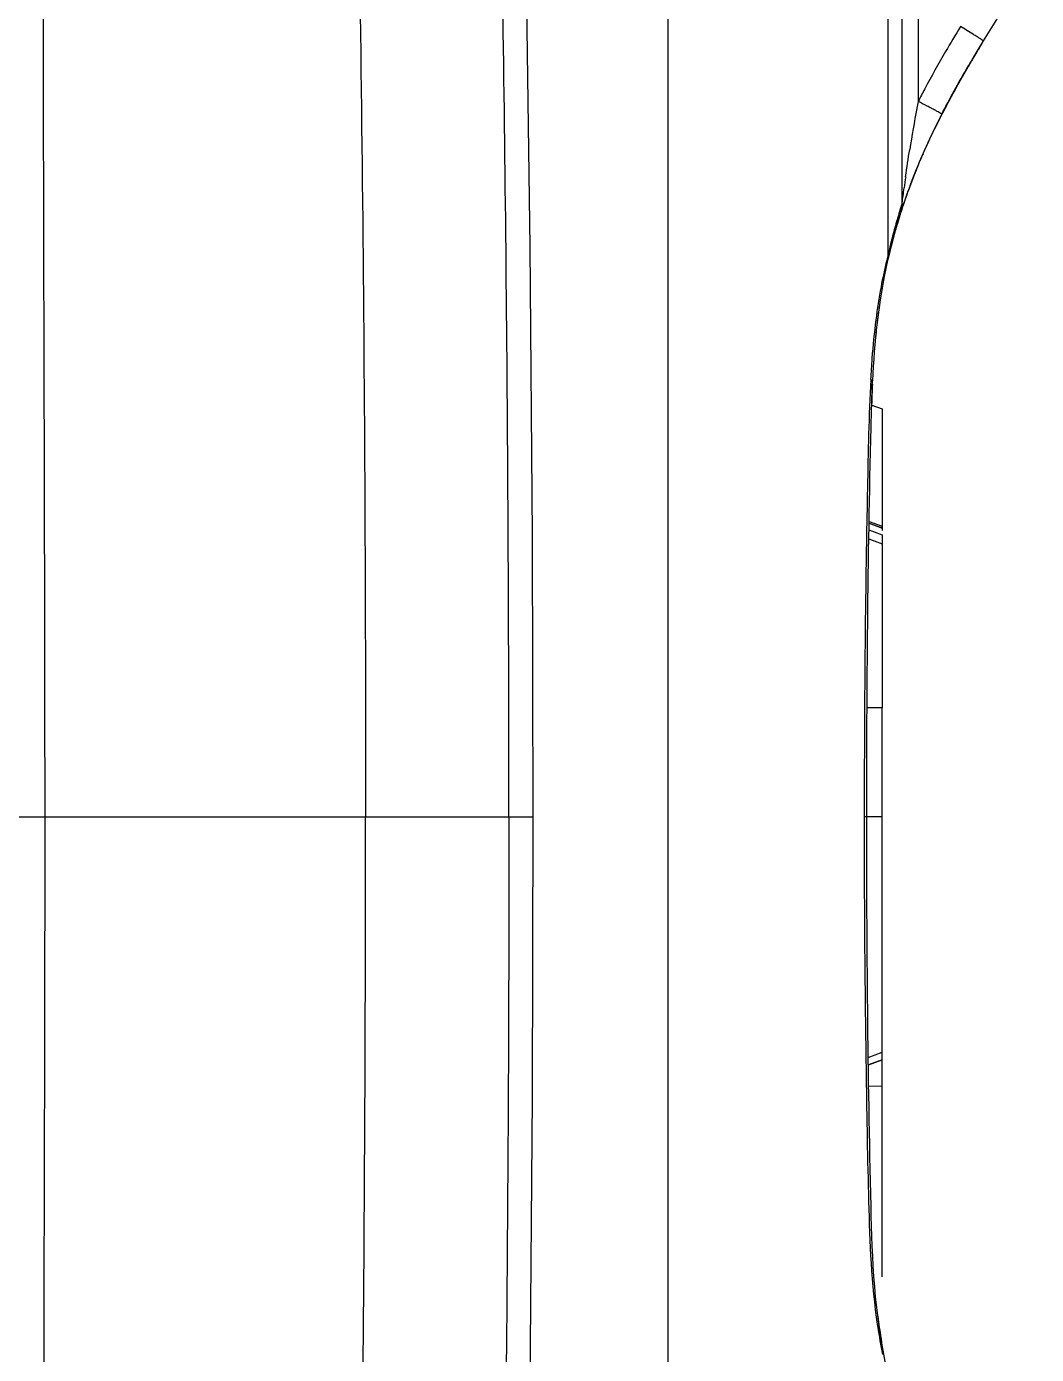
# Model space of a CAD drawing. Header units: millimetres. Extents: x -73584 to -37571, y -61249 to -50748.
# Drawn here: x -48252.13 to -48233.91, y -55120.41 to -55096.45 of the extents above; entities that cross this region are included whole.
import ezdxf

# ---------------------------------------------------------------- set-up
doc = ezdxf.new("R2010")
doc.units = ezdxf.units.MM
doc.header["$LTSCALE"] = 200
doc.layers.add('DIM', color=3, linetype='Continuous')
doc.layers.add('SOLID_1', color=7, linetype='Continuous')

# ---------------------------------------------------------------- blocks, each defined once
blk = doc.blocks.new('5569')
at = {"color": 7, "linetype": 'Continuous'}
for p, q in [((-46005.675, -54923.191), (-46005.675, -54836.403)), ((-46005.387, -54836.403), (-46005.387, -54921.357)), ((-46005.93, -54924.119), (-46005.93, -54836.443)), ((-46009.902, -54839.229), (-46009.902, -55029.304)), ((-46004.214, -54920.266), (-46004.256, -54920.335)), ((-46004.349, -54920.49), (-46004.386, -54920.554)), ((-46004.3, -54920.409), (-46004.349, -54920.49)), ((-46004.647, -54921.004), (-46004.704, -54921.108)), ((-46004.623, -54920.961), (-46004.647, -54921.004)), ((-46004.768, -54921.225), (-46004.818, -54921.315)), ((-46004.704, -54921.108), (-46004.768, -54921.225)), ((-46004.818, -54921.315), (-46004.831, -54921.34)), ((-46005.622, -54923.123), (-46005.648, -54923.198)), ((-46005.593, -54923.04), (-46005.622, -54923.123)), ((-46005.691, -54923.328), (-46005.696, -54923.344)), ((-46005.669, -54923.261), (-46005.691, -54923.328)), ((-46005.648, -54923.198), (-46005.669, -54923.261)), ((-46006.226, -54926.838), (-46006.037, -54926.907)), ((-46006.037, -54926.907), (-46006.037, -54929.1)), ((-46006.275, -54929.09), (-46006.037, -54929.177)), ((-46006.273, -54928.966), (-46006.037, -54929.052)), ((-46006.273, -54928.971), (-46006.037, -54929.057)), ((-46006.272, -54928.937), (-46006.037, -54929.023)), ((-46006.278, -54929.251), (-46006.037, -54929.339)), ((-46006.037, -54929.177), (-46006.037, -54932.301)), ((-46006.037, -54932.304), (-46006.31, -54932.304)), ((-46006.037, -54938.655), (-46006.037, -54932.304)), ((-46006.037, -54934.266), (-46006.362, -54934.266)), ((-46006.288, -54938.61), (-46006.037, -54938.518)), ((-46006.286, -54938.744), (-46006.037, -54938.653)), ((-46006.037, -54938.655), (-46006.286, -54938.746)), ((-46006.037, -54942.572), (-46006.037, -54938.655)), ((-46006.28, -54939.124), (-46006.037, -54939.13))]:
    blk.add_line(p, q, dxfattribs=at)
for points in [[(-46004.96, -54921.585), (-46004.985, -54921.635), (-46005.017, -54921.698), (-46005.048, -54921.76), (-46005.078, -54921.821), (-46005.108, -54921.882), (-46005.137, -54921.942), (-46005.165, -54922.002), (-46005.193, -54922.061), (-46005.219, -54922.119), (-46005.246, -54922.177), (-46005.271, -54922.234), (-46005.296, -54922.29), (-46005.32, -54922.346), (-46005.344, -54922.401), (-46005.367, -54922.455), (-46005.389, -54922.508), (-46005.411, -54922.561), (-46005.432, -54922.613), (-46005.453, -54922.665), (-46005.473, -54922.715), (-46005.492, -54922.765), (-46005.51, -54922.814), (-46005.528, -54922.861)], [(-46005.528, -54922.861), (-46005.562, -54922.953), (-46005.578, -54922.997), (-46005.593, -54923.04)]]:
    blk.add_lwpolyline(points, dxfattribs=at)
for centre, radius, start, end in [((-45940.803, -54958.862), 74.233, 147.2766, 148.6727), ((-45980.992, -54934.405), 27.673, 148.6456, 149.7341), ((-45979.822, -54935.115), 28.556, 148.6677, 149.1908), ((-45978.94, -54935.65), 29.588, 148.672, 148.8771), ((-45987.447, -54930.65), 20.205, 149.7029, 151.8953), ((-45982.581, -54933.47), 25.344, 149.1901, 149.7768), ((-45982.417, -54933.567), 25.535, 149.1915, 149.7024), ((-45982.261, -54933.66), 25.716, 149.2109, 149.6145), ((-45982.082, -54933.766), 25.924, 149.2595, 149.4886), ((-45981.34, -54934.206), 26.787, 149.032, 149.4066), ((-45981.52, -54934.1), 26.578, 149.1487, 149.3633), ((-45981.411, -54934.165), 26.705, 149.1598, 149.3076), ((-45981.068, -54934.369), 27.104, 149.0699, 149.2598), ((-45980.309, -54934.823), 27.988, 148.8265, 149.2109), ((-45980.788, -54934.536), 27.43, 149.0094, 149.2103), ((-45980.303, -54934.827), 27.995, 148.8764, 149.1587), ((-45980.634, -54934.628), 27.609, 149.0114, 149.1491), ((-45980.231, -54934.87), 28.08, 148.9395, 149.0702), ((-45979.766, -54935.15), 28.621, 148.8286, 149.0095), ((-45979.502, -54935.309), 28.93, 148.8012, 148.9394), ((-45985.022, -54932.049), 22.519, 149.8451, 150.3387), ((-45984.505, -54932.347), 23.116, 149.8657, 150.037), ((-45984.299, -54932.467), 23.355, 149.7606, 150.034), ((-45983.679, -54932.827), 24.071, 149.6163, 149.8652), ((-45983.788, -54932.764), 23.945, 149.6742, 149.8612), ((-45983.828, -54932.741), 23.899, 149.7066, 149.8485), ((-45983.221, -54933.095), 24.602, 149.5, 149.7606), ((-45983.012, -54933.218), 24.844, 149.4889, 149.6742), ((-45982.374, -54933.594), 25.585, 149.3637, 149.511), ((-45982.221, -54933.684), 25.763, 149.3074, 149.5005), ((-45987.359, -54930.722), 19.832, 150.4489, 151.2044), ((-45987.327, -54930.741), 19.869, 150.5476, 151.0821), ((-45987.251, -54930.784), 19.956, 150.6223, 150.9535), ((-45987.033, -54930.906), 20.206, 150.614, 150.8103), ((-45987.026, -54930.91), 20.215, 150.6159, 150.8034), ((-45986.558, -54931.174), 20.752, 150.4746, 150.6324), ((-45986.507, -54931.202), 20.81, 150.4507, 150.6234), ((-45986.53, -54931.189), 20.783, 150.4749, 150.6142), ((-45986.222, -54931.364), 21.137, 150.3418, 150.5509), ((-45986.065, -54931.453), 21.318, 150.3196, 150.4749), ((-45986.071, -54931.45), 21.312, 150.3235, 150.4746), ((-45985.712, -54931.654), 21.724, 150.1334, 150.4473), ((-45985.493, -54931.779), 21.976, 150.108, 150.3438), ((-45990.548, -54928.977), 16.681, 151.9477, 152.8186), ((-45988.954, -54929.843), 18.01, 151.0792, 151.8251), ((-45989.079, -54929.776), 17.868, 151.2078, 151.805), ((-45988.884, -54929.882), 18.091, 151.2745, 151.5681), ((-45988.133, -54930.294), 18.948, 150.9537, 151.2743), ((-45980.202, -54926.256), 25.657, 169.2757, 170.9627), ((-45955.471, -54930.898), 50.82, 169.1789, 169.3217), ((-45991.017, -54928.745), 15.673, 152.2288, 152.7575), ((-45990.987, -54928.76), 15.707, 152.2222, 152.7285), ((-45990.156, -54929.198), 16.646, 151.8074, 152.2296), ((-45990.179, -54929.186), 16.621, 151.8301, 152.2299), ((-45990.031, -54929.264), 16.788, 151.6878, 152.2217), ((-45989.443, -54929.58), 17.455, 151.5687, 151.7719), ((-45992.103, -54928.188), 14.453, 152.9707, 153.4379), ((-45992.058, -54928.21), 14.503, 153.1011, 153.242), ((-45991.827, -54928.328), 14.762, 152.889, 153.129), ((-45991.809, -54928.337), 14.783, 152.8913, 153.1008), ((-45991.593, -54928.447), 15.026, 152.7305, 152.9721), ((-45991.537, -54928.476), 15.089, 152.7375, 152.8915), ((-45991.289, -54928.604), 15.368, 152.5744, 152.7397), ((-45991.288, -54928.604), 15.368, 152.5761, 152.7375), ((-45994.427, -54927.066), 11.872, 155.4238, 155.7034), ((-45995.103, -54926.768), 11.133, 156.8063, 157.0224), ((-45994.973, -54926.823), 11.274, 156.3523, 156.8057), ((-45995.352, -54926.664), 10.864, 158.3576, 159.0844), ((-45995.361, -54926.66), 10.853, 157.972, 158.3573), ((-45995.321, -54926.677), 10.897, 157.5894, 157.972), ((-45983.487, -54925.858), 22.348, 171.9171, 172.4429), ((-45995.061, -54926.773), 11.174, 159.7628, 160.1233), ((-45995.214, -54926.716), 11.011, 159.085, 159.764), ((-45995.725, -54926.549), 10.473, 162.1831, 164.1772), ((-45995.266, -54926.551), 10.938, 162.1104, 163.7594), ((-45995.634, -54926.577), 10.569, 162.4996, 162.6613), ((-45995.607, -54926.586), 10.598, 162.34, 162.4996), ((-45995.58, -54926.464), 10.612, 164.1005, 166.6729), ((-45995.834, -54926.517), 10.36, 163.8276, 164.1815), ((-45995.242, -54926.557), 10.963, 163.766, 164.1174), ((-45995.806, -54926.525), 10.389, 163.7021, 163.8277), ((-45995.784, -54926.532), 10.412, 163.4825, 163.7021), ((-45995.76, -54926.539), 10.437, 163.3347, 163.4825), ((-45995.737, -54926.546), 10.462, 163.1463, 163.3347), ((-45995.712, -54926.554), 10.488, 162.9913, 163.1463), ((-45995.687, -54926.561), 10.514, 162.8189, 162.9913), ((-45995.66, -54926.569), 10.541, 162.6613, 162.8189), ((-45995.96, -54926.482), 10.229, 164.1769, 167.2745), ((-45995.945, -54926.487), 10.245, 165.1496, 165.3849), ((-45995.926, -54926.492), 10.264, 164.8356, 165.1496), ((-45995.907, -54926.497), 10.284, 164.6577, 164.8356), ((-45995.878, -54926.505), 10.315, 164.1814, 164.6575), ((-45994.193, -54927.031), 12.092, 166.0697, 166.5628), ((-45995.271, -54926.536), 10.929, 166.6821, 167.2286), ((-45995.987, -54926.476), 10.201, 166.3915, 166.7228), ((-45995.985, -54926.476), 10.204, 166.1818, 166.3915), ((-45995.979, -54926.478), 10.209, 165.8895, 166.1818), ((-45995.971, -54926.48), 10.219, 165.6576, 165.8895), ((-45995.959, -54926.483), 10.23, 165.3849, 165.6576), ((-45996.352, -54926.521), 9.874, 166.5301, 169.4048), ((-45995.982, -54926.477), 10.207, 166.9419, 167.2813), ((-45995.987, -54926.476), 10.202, 166.7228, 166.9419), ((-45995.542, -54926.668), 10.697, 169.4264, 172.647), ((-45994.846, -54926.664), 11.358, 171.7464, 172.9474), ((-45993.312, -54926.953), 12.945, 172.6587, 175.7598), ((-45994.398, -54926.721), 11.81, 172.9424, 173.2954), ((-45993.521, -54926.82), 12.693, 173.3133, 175.006), ((-45993.176, -54926.965), 13.082, 175.7513, 177.413), ((-45977.186, -54927.701), 29.054, 177.5565, 178.2981), ((-45994.852, -54941.87), 11.352, 187.1404, 188.1856), ((-45995.288, -54941.932), 10.912, 188.1869, 189.1749), ((-45995.512, -54941.968), 10.685, 189.1771, 189.6087)]:
    blk.add_arc(centre, radius, start, end, dxfattribs=at)
for points, knots in [([(-46004.326, -54920.19), (-46004.348, -54920.176), (-46004.447, -54920.114), (-46004.546, -54920.053), (-46004.623, -54920.006)], [0, 0, 0, 0, 0.220224, 1, 1, 1, 1]), ([(-46004.214, -54920.266), (-46004.212, -54920.263), (-46004.229, -54920.257), (-46004.243, -54920.242), (-46004.283, -54920.219), (-46004.31, -54920.2), (-46004.326, -54920.19)], [0, 0, 0, 0, 0.065286, 0.255881, 0.568646, 1, 1, 1, 1]), ([(-46004.96, -54921.585), (-46004.958, -54921.582), (-46004.977, -54921.577), (-46004.992, -54921.563), (-46005.035, -54921.542), (-46005.087, -54921.513), (-46005.153, -54921.478), (-46005.254, -54921.425), (-46005.334, -54921.384), (-46005.387, -54921.357)], [0, 0, 0, 0, 0.018956, 0.074488, 0.165626, 0.291301, 0.448596, 0.627228, 1, 1, 1, 1]), ([(-46004.96, -54921.585), (-46005.218, -54922.089), (-46005.466, -54922.666), (-46005.652, -54923.208), (-46005.696, -54923.344)], [0, 0, 0, 0, 0.743555, 1, 1, 1, 1]), ([(-46005.675, -54923.191), (-46005.671, -54923.148), (-46005.657, -54923.057), (-46005.647, -54922.966), (-46005.641, -54922.919)], [0, 0, 0, 0, 0.476626, 1, 1, 1, 1]), ([(-46006.244, -54926.375), (-46006.277, -54927.031), (-46006.304, -54928.345), (-46006.339, -54930.316), (-46006.357, -54932.291), (-46006.36, -54933.608), (-46006.36, -54934.266)], [0, 0, 0, 0, 0.249354, 0.499456, 0.749722, 1, 1, 1, 1]), ([(-46006.315, -54934.266), (-46006.315, -54931.947), (-46006.293, -54929.359), (-46006.223, -54926.68), (-46006.21, -54926.398)], [0, 0, 0, 0, 0.895992, 1, 1, 1, 1]), ([(-46006.245, -54926.375), (-46006.236, -54926.378), (-46006.223, -54926.382), (-46006.21, -54926.393), (-46006.21, -54926.398)], [0, 0, 0, 0, 0.668356, 1, 1, 1, 1]), ([(-46006.362, -54934.266), (-46006.362, -54935.023), (-46006.357, -54936.535), (-46006.33, -54938.804), (-46006.292, -54941.057), (-46006.242, -54942.56), (-46006.143, -54943.297)], [0, 0, 0, 0, 0.251084, 0.502093, 0.753115, 1, 1, 1, 1]), ([(-46005.938, -54944.304), (-46006.184, -54943.213), (-46006.288, -54939.829), (-46006.315, -54936.586), (-46006.315, -54934.266)], [0, 0, 0, 0, 0.284892, 1, 1, 1, 1]), ([(-46006.143, -54943.297), (-46006.135, -54943.356), (-46006.103, -54943.582), (-46006.062, -54943.806), (-46006.029, -54943.971)], [0, 0, 0, 0, 0.26134, 1, 1, 1, 1])]:
    blk.add_open_spline(points, degree=3, knots=knots, dxfattribs=at)
for points in [[(-46004.96, -54921.585), (-46004.823, -54921.318), (-46004.665, -54921.03), (-46004.48, -54920.713)], [(-46005.613, -54922.715), (-46005.59, -54922.552), (-46005.566, -54922.389), (-46005.54, -54922.225)], [(-46005.696, -54923.344), (-46005.68, -54923.295), (-46005.673, -54923.243), (-46005.675, -54923.191)], [(-46005.802, -54923.693), (-46005.789, -54923.649), (-46005.784, -54923.603), (-46005.786, -54923.557)], [(-46005.938, -54924.23), (-46005.93, -54924.194), (-46005.927, -54924.156), (-46005.93, -54924.119)], [(-46005.938, -54924.23), (-46006.113, -54925.002), (-46006.178, -54925.712), (-46006.21, -54926.398)]]:
    blk.add_open_spline(points, degree=3, dxfattribs=at)
at = {"layer": 'SOLID_1', "color": 7, "linetype": 'Continuous'}
for p, q in [((-46021.716, -54934.266), (-46012.337, -54934.266)), ((-46015.355, -54934.697), (-46015.355, -54934.266))]:
    blk.add_line(p, q, dxfattribs=at)
for points in [[(-46012.645, -54910.367), (-46012.539, -54914.751), (-46012.456, -54919.167), (-46012.392, -54923.984), (-46012.35, -54929.193), (-46012.337, -54934.266)], [(-46012.337, -54934.266), (-46012.35, -54939.34), (-46012.392, -54944.549), (-46012.456, -54949.366), (-46012.539, -54953.782), (-46012.645, -54958.166)]]:
    blk.add_lwpolyline(points, dxfattribs=at)
for points, knots in [([(-46021.138, -54934.266), (-46021.138, -54931.008), (-46021.184, -54917.969), (-46021.176, -54904.921), (-46020.741, -54895.149)], [0, 0, 0, 0, 0.249866, 1, 1, 1, 1]), ([(-46015.762, -54905.544), (-46015.69, -54907.938), (-46015.445, -54917.51), (-46015.355, -54927.086), (-46015.355, -54934.266)], [0, 0, 0, 0, 0.250101, 1, 1, 1, 1]), ([(-46012.77, -54934.266), (-46012.77, -54932.267), (-46012.793, -54924.265), (-46012.915, -54916.264), (-46013.075, -54910.265)], [0, 0, 0, 0, 0.249951, 1, 1, 1, 1]), ([(-46020.741, -54973.384), (-46020.886, -54970.125), (-46021.275, -54957.088), (-46021.137, -54944.045), (-46021.137, -54934.266)], [0, 0, 0, 0, 0.250156, 1, 1, 1, 1]), ([(-46012.77, -54934.266), (-46012.77, -54940.266), (-46012.839, -54948.268), (-46013.022, -54956.267), (-46013.075, -54958.268)], [0, 0, 0, 0, 0.749861, 1, 1, 1, 1]), ([(-46015.792, -54964.012), (-46015.716, -54961.572), (-46015.456, -54951.802), (-46015.357, -54942.028), (-46015.355, -54934.697)], [0, 0, 0, 0, 0.249828, 1, 1, 1, 1])]:
    blk.add_open_spline(points, degree=3, knots=knots, dxfattribs=at)
blk = doc.blocks.new('*U670')
at = {"layer": 'DIM', "color": 3}
blk.add_blockref('5569', (46037.067, 54931.016), dxfattribs=at)
blk = doc.blocks.new('*U671')
at = {"layer": 'DIM', "color": 0, "linetype": 'ByBlock', "lineweight": -2, "transparency": 16777216}
blk.add_blockref('*U670', (0, 0), dxfattribs=at)

msp = doc.modelspace()

# ---------------------------------------------------------------- block references
at = {"layer": 'DIM', "color": 3}
msp.add_blockref('*U671', (-48267.725, -55107.458), dxfattribs=at)

doc.saveas('drawing.dxf')
